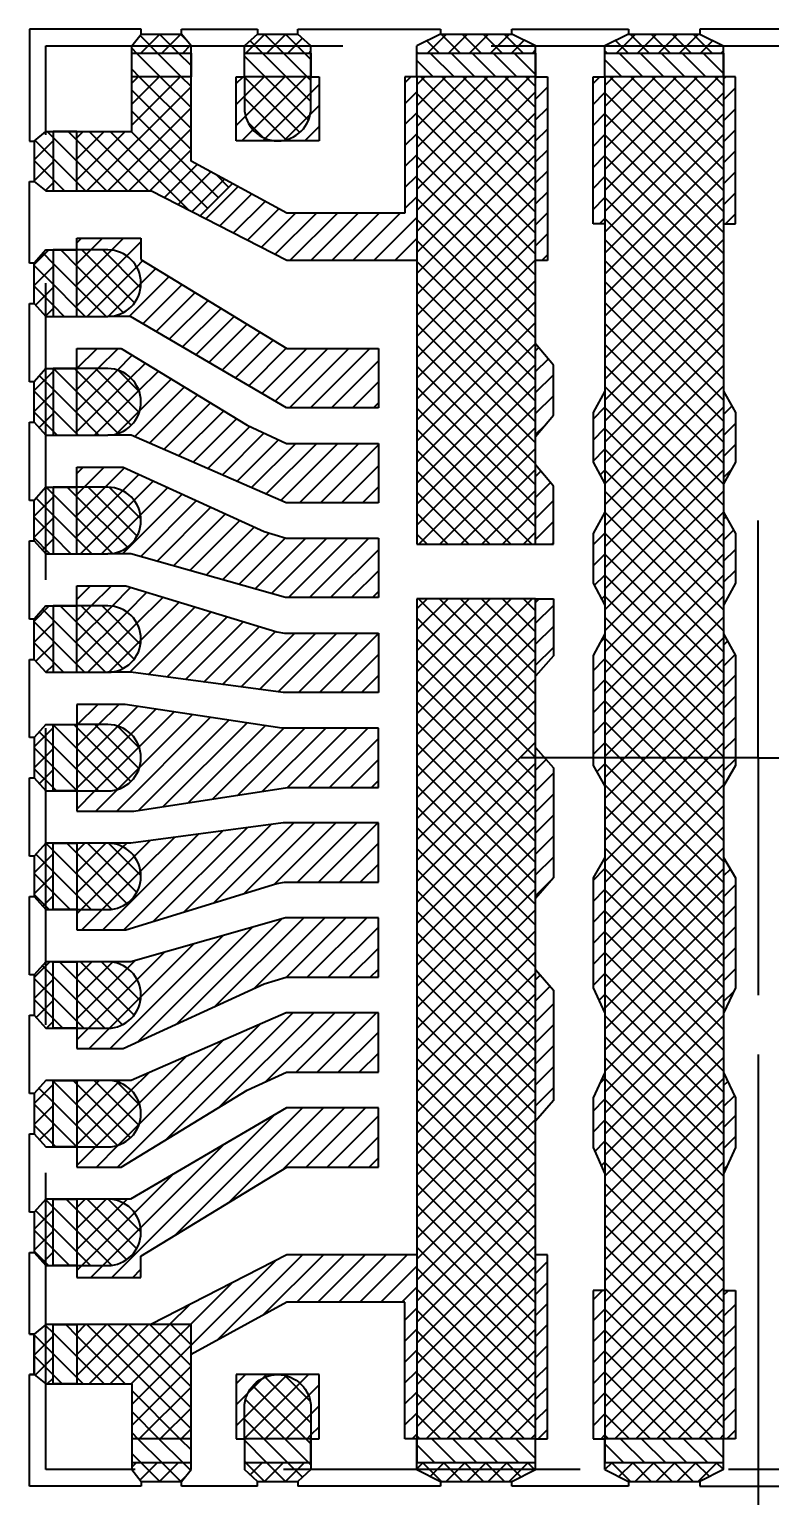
# Model space of a CAD drawing. Extents: x -347 to -72, y -334 to -144.
# Drawn here: x -252.98 to -249.87, y -316.81 to -310.63 of the extents above; entities that cross this region are included whole.
import ezdxf

# ---------------------------------------------------------------- set-up
doc = ezdxf.new("R2010")
doc.units = 0
doc.header["$LTSCALE"] = 5
doc.header["$MEASUREMENT"] = 0
doc.linetypes.add('CENTER', pattern=[2, 1.25, -0.25, 0.25, -0.25])
doc.linetypes.add('HIDDEN', pattern=[0.375, 0.25, -0.125])
doc.layers.get('0').update_dxf_attribs({"linetype": 'CONTINUOUS'})
doc.layers.get('DEFPOINTS').update_dxf_attribs({"linetype": 'CONTINUOUS'})
for name, color, linetype in [('CENTER', 1, 'CENTER'), ('DIM', 3, 'CONTINUOUS'), ('Full-metal', 254, 'CONTINUOUS'), ('HIDDEN', 6, 'HIDDEN'), ('Layer1', 4, 'CONTINUOUS'), ('SECTION', 6, 'CONTINUOUS')]:
    doc.layers.add(name, color=color, linetype=linetype)
doc.dimstyles.get("Standard").update_dxf_attribs({"dimtxt": 0.3, "dimasz": 0.2, "dimexe": 0.05, "dimexo": 0.15, "dimgap": 0.05, "dimtad": 0, "dimtoh": 1, "dimdec": 3, "dimdsep": 46, "dimtxsty": 'STANDARD', "dimcen": 0.5, "dimadec": 0, "dimazin": 0, "dimtfac": 1, "dimtdec": 3, "dimtofl": 0, "dimtmove": 0, "dimatfit": 3, "dimfxl": 1, "dimtolj": 1, "dimtzin": 0, "dimarcsym": 0})
pattern_1 = [(135, (-251.1536, -292.394496), (-0.04419417, -0.04419417), [])]

# ---------------------------------------------------------------- blocks, each defined once
blk = doc.blocks.new('*D7')
at = {"layer": 'DEFPOINTS', "color": 0, "linetype": 'Continuous', "transparency": 16777216}
for p in [(-55.2022, 129.5298), (-48.9022, 129.5298), (-48.9022, 116.3066)]:
    blk.add_point(p, dxfattribs=at)
at = {"layer": 'DIM', "color": 0, "linetype": 'Continuous', "lineweight": -2, "transparency": 16777216}
for p, q in [((-55.2022, 129.2798), (-55.2022, 116.2566)), ((-48.9022, 129.2798), (-48.9022, 116.2566)), ((-54.2022, 116.3066), (-49.9022, 116.3066))]:
    blk.add_line(p, q, dxfattribs=at)
at = {"layer": 'DIM', "color": 0, "linetype": 'Continuous', "transparency": 16777216}
for points in [[(-54.2022, 116.4733), (-54.2022, 116.1399), (-55.2022, 116.3066)], [(-49.9022, 116.4733), (-49.9022, 116.1399), (-48.9022, 116.3066)]]:
    blk.add_solid(points, dxfattribs=at)
at = {"layer": 'DIM', "color": 0, "linetype": 'Continuous', "transparency": 16777216, "insert": (-52.0415, 113.981), "char_height": 2, "attachment_point": 5}
blk.add_mtext('\\A1;6.300', dxfattribs=at)

msp = doc.modelspace()

# ---------------------------------------------------------------- hatches: boundary and pattern name
at = {"layer": 'Full-metal'}
h = msp.add_hatch(dxfattribs=at)
h.set_pattern_fill('ANSI37', color=256, scale=0.5, angle=90, style=0)
h.set_pattern_definition([(135, (-251.1536, -292.394496), (-0.04419417, -0.04419417), []), (225, (-251.1536, -292.394496), (0.04419417, -0.04419417), [])])
h.paths.add_polyline_path([(-252.0779, -316.4358), (-252.0779, -316.5658), (-251.7979, -316.5658), (-251.7979, -316.4358, 1)])
h.paths.add_polyline_path([(-251.7979, -316.6658), (-252.0779, -316.6658), (-252.0779, -316.6958), (-251.7979, -316.6958)])
h.paths.add_polyline_path([(-251.7979, -316.6958), (-252.0779, -316.6958), (-252.0229, -316.7458), (-251.8529, -316.7458)])
h.paths.add_polyline_path([(-252.3029, -310.6958), (-252.5529, -310.6958), (-252.5529, -310.7258), (-252.3029, -310.7258)])
h.paths.add_polyline_path([(-252.3426, -310.6458), (-252.5126, -310.6458), (-252.5529, -310.6958), (-252.3029, -310.6958)])
h.paths.add_polyline_path([(-251.8529, -310.6458), (-252.0229, -310.6458), (-252.0779, -310.6958), (-251.7979, -310.6958)])
h.paths.add_polyline_path([(-251.7979, -310.6958), (-252.0779, -310.6958), (-252.0779, -310.7258), (-251.7979, -310.7258)])
h.paths.add_polyline_path([(-251.7979, -310.8258), (-252.0779, -310.8258), (-252.0779, -310.9558, 1), (-251.7979, -310.9558)])
h.paths.add_polyline_path([(-252.9139, -316.0848), (-252.9639, -316.1245), (-252.9639, -316.2945), (-252.9139, -316.3348)])
h.paths.add_polyline_path([(-252.8839, -316.0848), (-252.9139, -316.0848), (-252.9139, -316.3348), (-252.8839, -316.3348)])
h.paths.add_polyline_path([(-252.3029, -316.0848), (-252.7839, -316.0848), (-252.7839, -316.3348), (-252.5529, -316.3348), (-252.5529, -316.5658), (-252.3029, -316.5658)])
h.paths.add_polyline_path([(-252.3029, -316.6658), (-252.5529, -316.6658), (-252.5529, -316.6958), (-252.3029, -316.6958)])
h.paths.add_polyline_path([(-252.3029, -316.6958), (-252.5529, -316.6958), (-252.5126, -316.7458), (-252.3426, -316.7458)])
h.paths.add_polyline_path([(-252.7839, -315.8358), (-252.6539, -315.8358, 1), (-252.6539, -315.5558), (-252.7839, -315.5558)])
h.paths.add_polyline_path([(-252.8839, -315.5558), (-252.9139, -315.5558), (-252.9139, -315.8358), (-252.8839, -315.8358)])
h.paths.add_polyline_path([(-252.9139, -315.5558), (-252.9639, -315.6105), (-252.9639, -315.7805), (-252.9139, -315.8358)])
h.paths.add_polyline_path([(-252.9139, -315.0558), (-252.9639, -315.1105), (-252.9639, -315.2805), (-252.9139, -315.3358)])
h.paths.add_polyline_path([(-252.7839, -315.3358), (-252.6539, -315.3358, 1), (-252.6539, -315.0558), (-252.7839, -315.0558)])
h.paths.add_polyline_path([(-252.8839, -315.0558), (-252.9139, -315.0558), (-252.9139, -315.3358), (-252.8839, -315.3358)])
h.paths.add_polyline_path([(-252.9639, -314.7805), (-252.9139, -314.8358), (-252.9139, -314.5558), (-252.9639, -314.6105)])
h.paths.add_polyline_path([(-252.8839, -314.5558), (-252.9139, -314.5558), (-252.9139, -314.8358), (-252.8839, -314.8358)])
h.paths.add_polyline_path([(-252.6539, -314.5558), (-252.7839, -314.5558), (-252.7839, -314.8358), (-252.6539, -314.8358, 1)])
h.paths.add_polyline_path([(-252.9139, -314.0558), (-252.9639, -314.1105), (-252.9639, -314.2805), (-252.9139, -314.3358)])
h.paths.add_polyline_path([(-252.8839, -314.0558), (-252.9139, -314.0558), (-252.9139, -314.3358), (-252.8839, -314.3358)])
h.paths.add_polyline_path([(-252.7839, -314.3358), (-252.6539, -314.3358, 1), (-252.6539, -314.0558), (-252.7839, -314.0558)])
h.paths.add_polyline_path([(-252.9139, -313.5558), (-252.9639, -313.6105), (-252.9639, -313.7805), (-252.9139, -313.8358)])
h.paths.add_polyline_path([(-252.8839, -313.5558), (-252.9139, -313.5558), (-252.9139, -313.8358), (-252.8839, -313.8358)])
h.paths.add_polyline_path([(-252.7839, -313.5558), (-252.7839, -313.8358), (-252.6539, -313.8358, 1), (-252.6539, -313.5558)])
h.paths.add_polyline_path([(-252.9639, -313.2811), (-252.9139, -313.3358), (-252.9139, -313.0558), (-252.9639, -313.1111)])
h.paths.add_polyline_path([(-252.8839, -313.0558), (-252.9139, -313.0558), (-252.9139, -313.3358), (-252.8839, -313.3358)])
h.paths.add_polyline_path([(-252.7839, -313.3358), (-252.6539, -313.3358, 1), (-252.6539, -313.0558), (-252.7839, -313.0558)])
h.paths.add_polyline_path([(-252.9639, -312.7811), (-252.9139, -312.8358), (-252.9139, -312.5558), (-252.9639, -312.6111)])
h.paths.add_polyline_path([(-252.8839, -312.5558), (-252.9139, -312.5558), (-252.9139, -312.8358), (-252.8839, -312.8358)])
h.paths.add_polyline_path([(-252.7839, -312.8358), (-252.6539, -312.8358, 1), (-252.6539, -312.5558), (-252.7839, -312.5558)])
h.paths.add_polyline_path([(-252.9139, -312.0558), (-252.9639, -312.1111), (-252.9639, -312.2811), (-252.9139, -312.3358)])
h.paths.add_polyline_path([(-252.9139, -312.3358), (-252.8839, -312.3358), (-252.8839, -312.0558), (-252.9139, -312.0558)])
h.paths.add_polyline_path([(-252.7839, -312.3358), (-252.6539, -312.3358, 1), (-252.6539, -312.0558), (-252.7839, -312.0558)])
h.paths.add_polyline_path([(-252.9139, -311.5558), (-252.9639, -311.6111), (-252.9639, -311.7811), (-252.9139, -311.8358)])
h.paths.add_polyline_path([(-252.9139, -311.8358), (-252.8839, -311.8358), (-252.8839, -311.5558), (-252.9139, -311.5558)])
h.paths.add_polyline_path([(-252.7839, -311.8358), (-252.6539, -311.8358, 1), (-252.6539, -311.5558), (-252.7839, -311.5558)])
h.paths.add_polyline_path([(-252.9139, -311.0568), (-252.9639, -311.0971), (-252.9639, -311.2671), (-252.9139, -311.3068)])
h.paths.add_polyline_path([(-252.8839, -311.0568), (-252.9139, -311.0568), (-252.9139, -311.3068), (-252.8839, -311.3068)])
h.paths.add_polyline_path([(-252.3029, -311.3068), (-252.3029, -310.8258), (-252.5529, -310.8258), (-252.5529, -311.0568), (-252.7839, -311.0568), (-252.7839, -311.3068)])
h.paths.add_polyline_path([(-252.3029, -311.3068), (-252.4722, -311.3068), (-252.2664, -311.4126), (-252.1296, -311.2757), (-252.3029, -311.1813)])
h = msp.add_hatch(dxfattribs=at)
h.set_pattern_fill('ANSI37', color=256, scale=0.5, angle=90, style=0)
h.set_pattern_definition([(135, (-305.37605, -269.86585), (-0.044194174, -0.044194174), []), (225, (-305.37605, -269.86585), (0.044194174, -0.044194174), [])])
h.paths.add_polyline_path([(-250.0599, -310.8258), (-250.5599, -310.8258), (-250.5599, -316.5658), (-250.0599, -316.5658)])
h.paths.add_polyline_path([(-250.8519, -313.0258), (-251.3519, -313.0258), (-251.3519, -316.5658), (-250.8519, -316.5658)])
h.paths.add_polyline_path([(-250.8519, -310.8258), (-251.3519, -310.8258), (-251.3519, -312.7958), (-250.8519, -312.7958)])
h.paths.add_polyline_path([(-250.8519, -316.6958), (-250.8519, -316.6658), (-251.3519, -316.6658), (-251.3519, -316.6958), (-251.2519, -316.7458), (-250.9519, -316.7458)])
h.paths.add_polyline_path([(-250.0599, -316.6958), (-250.0599, -316.6658), (-250.5599, -316.6658), (-250.5599, -316.6958), (-250.4599, -316.7458), (-250.1599, -316.7458)])
h.paths.add_polyline_path([(-250.1599, -310.6458), (-250.4599, -310.6458), (-250.5599, -310.6958), (-250.5599, -310.7258), (-250.0599, -310.7258), (-250.0599, -310.6958)])
h.paths.add_polyline_path([(-250.9519, -310.6458), (-251.2519, -310.6458), (-251.3519, -310.6958), (-251.3519, -310.7258), (-250.8519, -310.7258), (-250.8519, -310.6958)])
at = {"layer": 'Layer1'}
h = msp.add_hatch(dxfattribs=at)
h.set_pattern_fill('ANSI31', color=256, scale=0.5, style=0)
h.set_pattern_definition([(45, (-251.1536, -292.394496), (-0.04419417, 0.04419417), [])])
h.paths.add_polyline_path([(-251.3519, -310.8258), (-251.4019, -310.8258), (-251.4019, -311.4008), (-251.8999, -311.4008), (-252.1296, -311.2757), (-252.2664, -311.4126), (-251.8999, -311.6008), (-251.3519, -311.6008)])
h.paths.add_polyline_path([(-251.5139, -311.9708), (-251.8999, -311.9708), (-252.5139, -311.5956), (-252.5139, -311.5058), (-252.7839, -311.5058), (-252.7839, -311.5558), (-252.6539, -311.5558, -1), (-252.6539, -311.8358), (-252.5584, -311.8358), (-251.9012, -312.2208), (-251.5139, -312.2208)])
h.paths.add_polyline_path([(-251.5139, -312.3708), (-251.9009, -312.3708), (-252.0661, -312.2933), (-252.5973, -311.9708), (-252.7839, -311.9708), (-252.7839, -312.0558), (-252.6539, -312.0558, -1), (-252.6539, -312.3358), (-252.5554, -312.3358), (-251.9024, -312.6208), (-251.5139, -312.6208)])
h.paths.add_polyline_path([(-251.5139, -312.7708), (-251.9028, -312.7708), (-251.9954, -312.7426), (-252.5881, -312.4708), (-252.7839, -312.4708), (-252.7839, -312.5558), (-252.6539, -312.5558, -1), (-252.6539, -312.8358), (-252.5558, -312.8358), (-251.9054, -313.0208), (-251.5139, -313.0208)])
h.paths.add_polyline_path([(-251.5139, -313.1708), (-251.9087, -313.1708), (-251.9419, -313.1657), (-252.5781, -312.9708), (-252.7839, -312.9708), (-252.7839, -313.0558), (-252.6539, -313.0558, -1), (-252.6539, -313.3358), (-252.5568, -313.3358), (-251.9151, -313.4208), (-251.5139, -313.4208)])
h.paths.add_polyline_path([(-251.5139, -313.5708), (-251.9201, -313.5708), (-252.581, -313.4708), (-252.7839, -313.4708), (-252.7839, -313.5558), (-252.6539, -313.5558, -1), (-252.6539, -313.8358), (-252.7839, -313.8358), (-252.7839, -313.9208), (-252.5443, -313.9208), (-251.8965, -313.8208), (-251.5139, -313.8208)])
h.paths.add_polyline_path([(-251.5139, -313.9708), (-251.9151, -313.9708), (-252.5568, -314.0558), (-252.6539, -314.0558, -1), (-252.6539, -314.3358), (-252.7839, -314.3358), (-252.7839, -314.4208), (-252.5781, -314.4208), (-251.9419, -314.2259), (-251.9087, -314.2208), (-251.5139, -314.2208)])
h.paths.add_polyline_path([(-251.5139, -314.3708), (-251.9054, -314.3708), (-252.5558, -314.5558), (-252.6539, -314.5558, -1), (-252.6539, -314.8358), (-252.7839, -314.8358), (-252.7839, -314.9208), (-252.5881, -314.9208), (-251.9954, -314.6491), (-251.9028, -314.6208), (-251.5139, -314.6208)])
h.paths.add_polyline_path([(-251.5139, -314.7708), (-251.9024, -314.7708), (-252.5554, -315.0558), (-252.6539, -315.0558, -1), (-252.6539, -315.3358), (-252.7839, -315.3358), (-252.7839, -315.4208), (-252.5973, -315.4208), (-252.0661, -315.0964), (-251.9009, -315.0208), (-251.5139, -315.0208)])
h.paths.add_polyline_path([(-251.5139, -315.1708), (-251.9012, -315.1708), (-252.5584, -315.5558), (-252.6539, -315.5558, -1), (-252.6539, -315.8358), (-252.7839, -315.8358), (-252.7839, -315.8858), (-252.5139, -315.8858), (-252.5139, -315.796), (-251.8999, -315.4208), (-251.5139, -315.4208)])
h.paths.add_polyline_path([(-251.3519, -315.7908), (-251.8999, -315.7908), (-252.4722, -316.0848), (-252.3029, -316.0848), (-252.3029, -316.2104), (-251.8999, -315.9908), (-251.4019, -315.9908), (-251.4019, -316.5658), (-251.3519, -316.5658)])
h.paths.add_polyline_path([(-250.8019, -310.8258), (-250.8519, -310.8258), (-250.8519, -311.6008), (-250.8019, -311.6008)])
h.paths.add_polyline_path([(-250.7769, -312.0413), (-250.8519, -311.9513), (-250.8519, -312.3413), (-250.7769, -312.2515)])
h.paths.add_polyline_path([(-250.7769, -312.5511), (-250.8519, -312.4612), (-250.8519, -312.7958), (-250.7769, -312.7958)])
h.paths.add_polyline_path([(-250.7769, -313.0258), (-250.8519, -313.0258), (-250.8519, -313.3524), (-250.7769, -313.266)])
h.paths.add_polyline_path([(-250.7769, -313.7386), (-250.8519, -313.6522), (-250.8519, -314.289), (-250.7769, -314.2026)])
h.paths.add_polyline_path([(-250.7769, -314.6752), (-250.8519, -314.5888), (-250.8519, -315.2281), (-250.7769, -315.1399)])
h.paths.add_polyline_path([(-250.8019, -315.7908), (-250.8519, -315.7908), (-250.8519, -316.5658), (-250.8019, -316.5658)])
h.paths.add_polyline_path([(-250.5599, -315.9408), (-250.6099, -315.9408), (-250.6099, -316.5658), (-250.5599, -316.5658)])
h.paths.add_polyline_path([(-250.5599, -315.0225), (-250.6099, -315.1291), (-250.6099, -315.3388), (-250.5599, -315.4488)])
h.paths.add_polyline_path([(-250.5599, -314.1157), (-250.6099, -314.2021), (-250.6099, -314.6657), (-250.5599, -314.7722)])
h.paths.add_polyline_path([(-250.5599, -313.1731), (-250.6099, -313.2654), (-250.6099, -313.7291), (-250.5599, -313.8155)])
h.paths.add_polyline_path([(-250.5599, -312.6609), (-250.6099, -312.7507), (-250.6099, -312.9605), (-250.5599, -313.0528)])
h.paths.add_polyline_path([(-250.5599, -312.151), (-250.6099, -312.241), (-250.6099, -312.4507), (-250.5599, -312.5406)])
h.paths.add_polyline_path([(-250.5599, -310.8258), (-250.6099, -310.8258), (-250.6099, -311.4458), (-250.5599, -311.4458)])
h.paths.add_polyline_path([(-250.0099, -310.8258), (-250.0599, -310.8258), (-250.0599, -311.4458), (-250.0099, -311.4458)])
h.paths.add_polyline_path([(-250.01, -312.241), (-250.0599, -312.1511), (-250.0599, -312.5405), (-250.01, -312.4507)])
h.paths.add_polyline_path([(-250.01, -312.7507), (-250.0599, -312.661), (-250.0599, -313.0527), (-250.01, -312.9605)])
h.paths.add_polyline_path([(-250.01, -313.2654), (-250.0599, -313.1732), (-250.0599, -313.6958), (-250.01, -313.6958)])
h.paths.add_polyline_path([(-250.01, -313.6958), (-250.0599, -313.6958), (-250.0599, -313.8154), (-250.01, -313.7291)])
h.paths.add_polyline_path([(-250.01, -314.2021), (-250.0599, -314.1158), (-250.0599, -314.7721), (-250.01, -314.6657)])
h.paths.add_polyline_path([(-250.01, -315.1291), (-250.0599, -315.0226), (-250.0599, -315.4487), (-250.01, -315.3388)])
h.paths.add_polyline_path([(-250.0099, -315.9408), (-250.0599, -315.9408), (-250.0599, -316.5658), (-250.0099, -316.5658)])
h.paths.add_polyline_path([(-251.9379, -316.2958), (-252.1129, -316.2958), (-252.1129, -316.5658), (-252.0779, -316.5658), (-252.0779, -316.4358, -0.414214)])
h.paths.add_polyline_path([(-251.7629, -316.2958), (-251.9379, -316.2958, -0.414214), (-251.7979, -316.4358), (-251.7979, -316.5658), (-251.7629, -316.5658)])
h.paths.add_polyline_path([(-252.0779, -310.9558), (-252.0779, -310.8258), (-252.1129, -310.8258), (-252.1129, -311.0958), (-251.9379, -311.0958, -0.414214)])
h.paths.add_polyline_path([(-251.7629, -310.8258), (-251.7979, -310.8258), (-251.7979, -310.9558, -0.414214), (-251.9379, -311.0958), (-251.7629, -311.0958)])
at = {"layer": 'SECTION'}
h = msp.add_hatch(dxfattribs=at)
h.set_pattern_fill('ANSI31', color=256, scale=0.5, angle=90, style=0)
h.set_pattern_definition(pattern_1)
h.paths.add_polyline_path([(-246.9439, -311.0568), (-247.0439, -311.0568), (-247.0439, -311.3068), (-246.9439, -311.3068)])
h.paths.add_polyline_path([(-247.2749, -310.7258), (-247.5249, -310.7258), (-247.5249, -310.8258), (-247.2749, -310.8258)])
h.paths.add_polyline_path([(-252.3029, -310.7258), (-252.5529, -310.7258), (-252.5529, -310.8258), (-252.3029, -310.8258)])
h.paths.add_polyline_path([(-252.7839, -311.0568), (-252.8839, -311.0568), (-252.8839, -311.3068), (-252.7839, -311.3068)])
h.paths.add_polyline_path([(-252.3029, -316.5658), (-252.5529, -316.5658), (-252.5529, -316.6658), (-252.3029, -316.6658)])
h.paths.add_polyline_path([(-252.7839, -316.0848), (-252.8839, -316.0848), (-252.8839, -316.3348), (-252.7839, -316.3348)])
h.paths.add_polyline_path([(-247.2749, -316.5658), (-247.5249, -316.5658), (-247.5249, -316.6658), (-247.2749, -316.6658)])
h.paths.add_polyline_path([(-246.9439, -316.0848), (-247.0439, -316.0848), (-247.0439, -316.3348), (-246.9439, -316.3348)])
h = msp.add_hatch(dxfattribs=at)
h.set_pattern_fill('ANSI31', color=256, scale=0.5, angle=90, style=0)
h.set_pattern_definition(pattern_1)
h.paths.add_polyline_path([(-247.7499, -310.8258), (-248.0299, -310.8258), (-248.0299, -310.7258), (-247.7499, -310.7258)])
h.paths.add_polyline_path([(-251.7979, -310.8258), (-252.0779, -310.8258), (-252.0779, -310.7258), (-251.7979, -310.7258)])
h = msp.add_hatch(dxfattribs=at)
h.set_pattern_fill('ANSI31', color=256, scale=0.5, angle=90, style=0)
h.set_pattern_definition(pattern_1)
h.paths.add_polyline_path([(-248.4759, -310.8258), (-248.9759, -310.8258), (-248.9759, -310.7258), (-248.4759, -310.7258)])
h.paths.add_polyline_path([(-249.2679, -310.8258), (-249.7679, -310.8258), (-249.7679, -310.7258), (-249.2679, -310.7258)])
h.paths.add_polyline_path([(-250.0599, -310.8258), (-250.5599, -310.8258), (-250.5599, -310.7258), (-250.0599, -310.7258)])
h.paths.add_polyline_path([(-250.8519, -310.8258), (-251.3519, -310.8258), (-251.3519, -310.7258), (-250.8519, -310.7258)])
h = msp.add_hatch(dxfattribs=at)
h.set_pattern_fill('ANSI31', color=256, scale=0.5, angle=90, style=0)
h.set_pattern_definition(pattern_1)
h.paths.add_polyline_path([(-252.8839, -311.5558), (-252.7839, -311.5558), (-252.7839, -311.8358), (-252.8839, -311.8358)])
h.paths.add_polyline_path([(-252.8839, -312.0558), (-252.7839, -312.0558), (-252.7839, -312.3358), (-252.8839, -312.3358)])
h.paths.add_polyline_path([(-252.8839, -312.5558), (-252.7839, -312.5558), (-252.7839, -312.8358), (-252.8839, -312.8358)])
h.paths.add_polyline_path([(-252.8839, -313.0558), (-252.7839, -313.0558), (-252.7839, -313.3358), (-252.8839, -313.3358)])
h.paths.add_polyline_path([(-252.8839, -313.5558), (-252.7839, -313.5558), (-252.7839, -313.8358), (-252.8839, -313.8358)])
h.paths.add_polyline_path([(-252.8839, -314.0558), (-252.7839, -314.0558), (-252.7839, -314.3358), (-252.8839, -314.3358)])
h.paths.add_polyline_path([(-252.8839, -314.5558), (-252.7839, -314.5558), (-252.7839, -314.8358), (-252.8839, -314.8358)])
h.paths.add_polyline_path([(-252.8839, -315.0558), (-252.7839, -315.0558), (-252.7839, -315.3358), (-252.8839, -315.3358)])
h.paths.add_polyline_path([(-252.8839, -315.5558), (-252.7839, -315.5558), (-252.7839, -315.8358), (-252.8839, -315.8358)])
h = msp.add_hatch(dxfattribs=at)
h.set_pattern_fill('ANSI31', color=256, scale=0.5, angle=90, style=0)
h.set_pattern_definition(pattern_1)
h.paths.add_polyline_path([(-247.7499, -316.5658), (-248.0299, -316.5658), (-248.0299, -316.6658), (-247.7499, -316.6658)])
h.paths.add_polyline_path([(-251.7979, -316.5658), (-252.0779, -316.5658), (-252.0779, -316.6658), (-251.7979, -316.6658)])
h = msp.add_hatch(dxfattribs=at)
h.set_pattern_fill('ANSI31', color=256, scale=0.5, angle=90, style=0)
h.set_pattern_definition(pattern_1)
h.paths.add_polyline_path([(-248.4759, -316.5658), (-248.9759, -316.5658), (-248.9759, -316.6658), (-248.4759, -316.6658)])
h.paths.add_polyline_path([(-249.2679, -316.5658), (-249.7679, -316.5658), (-249.7679, -316.6658), (-249.2679, -316.6658)])
h.paths.add_polyline_path([(-250.0599, -316.5658), (-250.5599, -316.5658), (-250.5599, -316.6658), (-250.0599, -316.6658)])
h.paths.add_polyline_path([(-250.8519, -316.5658), (-251.3519, -316.5658), (-251.3519, -316.6658), (-250.8519, -316.6658)])

# ---------------------------------------------------------------- linework, layer by layer
for p, q in [((-252.9839, -310.6258), (-252.9839, -311.0971)), ((-252.5126, -310.6258), (-252.9839, -310.6258)), ((-252.5529, -310.6958), (-252.5126, -310.6458)), ((-252.5126, -310.6458), (-252.5126, -310.6258)), ((-252.5126, -310.6458), (-252.3426, -310.6458)), ((-252.3426, -310.6458), (-252.3426, -310.6258)), ((-252.3426, -310.6258), (-252.0229, -310.6258)), ((-252.3029, -310.6958), (-252.3426, -310.6458)), ((-252.0229, -310.6458), (-252.0779, -310.6958)), ((-252.0229, -310.6258), (-252.0229, -310.6458)), ((-252.0229, -310.6458), (-251.8529, -310.6458)), ((-251.8529, -310.6458), (-251.8529, -310.6258)), ((-251.8529, -310.6258), (-251.252, -310.6258)), ((-251.7979, -310.6958), (-251.8529, -310.6458)), ((-251.2519, -310.6458), (-251.3519, -310.6958)), ((-251.252, -310.6258), (-251.2519, -310.6458)), ((-251.2519, -310.6458), (-250.9519, -310.6458)), ((-250.9519, -310.6458), (-250.9519, -310.6258)), ((-250.9519, -310.6258), (-250.4599, -310.6258)), ((-250.8519, -310.6958), (-250.9519, -310.6458)), ((-250.4599, -310.6458), (-250.5599, -310.6958)), ((-250.4599, -310.6258), (-250.4599, -310.6458)), ((-250.4599, -310.6458), (-250.1599, -310.6458)), ((-249.6679, -310.6258), (-250.1599, -310.6258)), ((-250.1599, -310.6258), (-250.1599, -310.6458)), ((-250.1599, -310.6458), (-250.0599, -310.6958)), ((-252.5529, -311.0568), (-252.5529, -310.6958)), ((-252.3029, -311.1813), (-252.3029, -310.6958)), ((-252.0779, -310.8258), (-252.0779, -310.6958)), ((-251.7979, -310.8258), (-251.7979, -310.6958)), ((-251.3519, -310.8258), (-251.3519, -310.6958)), ((-250.8519, -310.8258), (-250.8519, -310.6958)), ((-250.5599, -310.8258), (-250.5599, -310.6958)), ((-250.0599, -310.8258), (-250.0599, -310.6958)), ((-252.1129, -311.0958), (-252.1129, -310.8258)), ((-252.1129, -310.8258), (-252.0779, -310.8258)), ((-251.7979, -310.8258), (-251.7629, -310.8258)), ((-251.7629, -310.8258), (-251.7629, -311.0958)), ((-251.3519, -310.8258), (-251.4019, -310.8258)), ((-251.4019, -310.8258), (-251.4019, -311.4008)), ((-251.3519, -310.8258), (-251.3519, -312.7958)), ((-250.8519, -312.7958), (-250.8519, -310.8258)), ((-250.8519, -310.8258), (-250.8019, -310.8258)), ((-250.8019, -310.8258), (-250.8019, -311.6008)), ((-250.6099, -311.4458), (-250.6099, -310.8258)), ((-250.6099, -310.8258), (-250.5599, -310.8258)), ((-250.5599, -310.8258), (-250.5599, -316.5658)), ((-250.0599, -310.8258), (-250.0599, -316.5658)), ((-250.0099, -310.8258), (-250.0599, -310.8258)), ((-250.0099, -311.4458), (-250.0099, -310.8258)), ((-252.9839, -311.0971), (-252.9639, -311.0971)), ((-252.9639, -311.0971), (-252.9139, -311.0568)), ((-252.9639, -311.0971), (-252.9639, -311.2671)), ((-252.9139, -311.0568), (-252.5529, -311.0568)), ((-251.7629, -311.0958), (-252.1129, -311.0958)), ((-251.8999, -311.4008), (-252.3029, -311.1813)), ((-252.9839, -311.6111), (-252.9839, -311.2671)), ((-252.9839, -311.2671), (-252.9639, -311.2671)), ((-252.9639, -311.2671), (-252.9139, -311.3068)), ((-252.2664, -311.4126), (-252.1287, -311.2749)), ((-252.9139, -311.3068), (-252.4722, -311.3068)), ((-251.8999, -311.6008), (-252.4722, -311.3068)), ((-251.4019, -311.4008), (-251.8999, -311.4008)), ((-250.5599, -311.4458), (-250.6099, -311.4458)), ((-250.0599, -311.4458), (-250.0099, -311.4458)), ((-252.7839, -311.5558), (-252.7839, -311.5058)), ((-252.7839, -311.5058), (-252.5139, -311.5058)), ((-252.5139, -311.5058), (-252.5139, -311.5956)), ((-252.9139, -311.5558), (-252.9639, -311.6111)), ((-252.9139, -311.5558), (-252.7839, -311.5558)), ((-252.6539, -311.5558), (-252.7839, -311.5558)), ((-252.5139, -311.5956), (-251.8999, -311.9708)), ((-252.9639, -311.6111), (-252.9839, -311.6111)), ((-252.9639, -311.7811), (-252.9639, -311.6111)), ((-251.3519, -311.6008), (-251.8999, -311.6008)), ((-250.8019, -311.6008), (-250.852, -311.6008)), ((-252.9839, -312.1111), (-252.9839, -311.7811)), ((-252.9839, -311.7811), (-252.9639, -311.7811)), ((-252.9639, -311.7811), (-252.9139, -311.8358)), ((-252.9139, -311.8358), (-252.6539, -311.8358)), ((-252.5584, -311.8358), (-252.6539, -311.8358)), ((-251.9012, -312.2208), (-252.5584, -311.8358)), ((-250.7769, -312.0413), (-250.8519, -311.9514)), ((-252.7839, -312.0558), (-252.7839, -311.9708)), ((-252.7839, -311.9708), (-252.5973, -311.9708)), ((-252.5973, -311.9708), (-252.0661, -312.2943)), ((-251.8999, -311.9708), (-251.5139, -311.9708)), ((-251.5139, -311.9708), (-251.5139, -312.2208)), ((-252.9139, -312.0558), (-252.9639, -312.1111)), ((-252.9139, -312.0558), (-252.7839, -312.0558)), ((-252.6539, -312.0558), (-252.7839, -312.0558)), ((-250.7769, -312.2515), (-250.7769, -312.0413)), ((-252.9639, -312.1111), (-252.9839, -312.1111)), ((-252.9639, -312.2811), (-252.9639, -312.1111)), ((-250.5599, -312.1509), (-250.6099, -312.241)), ((-250.0601, -312.1509), (-250.01, -312.241)), ((-251.5139, -312.2208), (-251.9012, -312.2208)), ((-250.8519, -312.3413), (-250.7769, -312.2515)), ((-250.6099, -312.241), (-250.6099, -312.4507)), ((-250.01, -312.241), (-250.01, -312.4507)), ((-252.9839, -312.6111), (-252.9839, -312.2811)), ((-252.9839, -312.2811), (-252.9639, -312.2811)), ((-252.9639, -312.2811), (-252.9139, -312.3358)), ((-252.9139, -312.3358), (-252.6539, -312.3358)), ((-252.5554, -312.3358), (-252.6539, -312.3358)), ((-251.9024, -312.6208), (-252.5554, -312.3358)), ((-252.0661, -312.2943), (-251.9009, -312.3708)), ((-251.9009, -312.3708), (-251.5139, -312.3708)), ((-251.5139, -312.3708), (-251.5139, -312.6208)), ((-250.6099, -312.4507), (-250.5599, -312.5407)), ((-250.01, -312.4507), (-250.0601, -312.5407)), ((-252.7839, -312.5558), (-252.7839, -312.4708)), ((-252.7839, -312.4708), (-252.5881, -312.4708)), ((-252.5881, -312.4708), (-251.9954, -312.7426)), ((-250.7769, -312.5511), (-250.8519, -312.4613)), ((-252.9139, -312.5558), (-252.9639, -312.6111)), ((-252.9139, -312.5558), (-252.7839, -312.5558)), ((-252.6539, -312.5558), (-252.7839, -312.5558)), ((-250.7769, -312.7958), (-250.7769, -312.5511)), ((-252.9639, -312.6111), (-252.9839, -312.6111)), ((-252.9639, -312.7811), (-252.9639, -312.6111)), ((-251.5139, -312.6208), (-251.9024, -312.6208)), ((-250.5599, -312.6607), (-250.6099, -312.7507)), ((-250.0601, -312.6607), (-250.01, -312.7507)), ((-251.9954, -312.7426), (-251.9028, -312.7708)), ((-250.6099, -312.7507), (-250.6099, -312.9605)), ((-250.01, -312.7507), (-250.01, -312.9605)), ((-252.9839, -313.1111), (-252.9839, -312.7811)), ((-252.9839, -312.7811), (-252.9639, -312.7811)), ((-252.9639, -312.7811), (-252.9139, -312.8358)), ((-251.9028, -312.7708), (-251.5139, -312.7708)), ((-251.5139, -312.7708), (-251.5139, -313.0208)), ((-251.3519, -312.7958), (-250.8519, -312.7958)), ((-250.8519, -312.7958), (-250.7769, -312.7958)), ((-252.9139, -312.8358), (-252.6539, -312.8358)), ((-252.5558, -312.8358), (-252.6539, -312.8358)), ((-251.9054, -313.0208), (-252.5558, -312.8358)), ((-252.7839, -313.0558), (-252.7839, -312.9708)), ((-252.7839, -312.9708), (-252.5781, -312.9708)), ((-252.5781, -312.9708), (-251.9419, -313.1657)), ((-250.6099, -312.9605), (-250.5599, -313.053)), ((-250.01, -312.9605), (-250.0601, -313.053)), ((-252.9139, -313.0558), (-252.9639, -313.1111)), ((-252.9139, -313.0558), (-252.7839, -313.0558)), ((-252.6539, -313.0558), (-252.7839, -313.0558)), ((-251.5139, -313.0208), (-251.9054, -313.0208)), ((-250.8519, -313.0258), (-251.3519, -313.0258)), ((-251.3519, -313.0258), (-251.3519, -316.5658)), ((-250.8519, -313.0258), (-250.7769, -313.0258)), ((-250.8519, -316.5658), (-250.8519, -313.0258)), ((-250.7769, -313.0258), (-250.7769, -313.266)), ((-252.9639, -313.1111), (-252.9839, -313.1111)), ((-252.9639, -313.2811), (-252.9639, -313.1111)), ((-251.9419, -313.1657), (-251.9087, -313.1708)), ((-251.9087, -313.1708), (-251.5139, -313.1708)), ((-251.5139, -313.1708), (-251.5139, -313.4208)), ((-250.5599, -313.173), (-250.6099, -313.2654)), ((-250.0601, -313.173), (-250.01, -313.2654)), ((-252.9839, -313.6105), (-252.9839, -313.2811)), ((-252.9839, -313.2811), (-252.9639, -313.2811)), ((-252.9639, -313.2811), (-252.9139, -313.3358)), ((-250.7769, -313.266), (-250.8519, -313.3523)), ((-250.6099, -313.2654), (-250.6099, -313.7291)), ((-250.01, -313.2654), (-250.01, -313.7291)), ((-252.9139, -313.3358), (-252.6539, -313.3358)), ((-252.5568, -313.3358), (-252.6539, -313.3358)), ((-251.9151, -313.4208), (-252.5568, -313.3358)), ((-251.5139, -313.4208), (-251.9151, -313.4208)), ((-252.581, -313.4708), (-252.7839, -313.4708)), ((-252.7839, -313.4708), (-252.7839, -313.5558)), ((-251.9201, -313.5708), (-252.581, -313.4708)), ((-252.9139, -313.5558), (-252.9639, -313.6105)), ((-252.9139, -313.5558), (-252.7839, -313.5558)), ((-252.6539, -313.5558), (-252.7839, -313.5558)), ((-251.5139, -313.5708), (-251.9201, -313.5708)), ((-251.5139, -313.8208), (-251.5139, -313.5708)), ((-252.9639, -313.6105), (-252.9839, -313.6105)), ((-252.9639, -313.6105), (-252.9639, -313.7805)), ((-250.8519, -313.6523), (-250.7769, -313.7386)), ((-250.7769, -313.7386), (-250.7769, -314.2026)), ((-250.6099, -313.7291), (-250.5599, -313.8156)), ((-250.01, -313.7291), (-250.0601, -313.8156)), ((-252.9839, -314.1105), (-252.9839, -313.7805)), ((-252.9839, -313.7805), (-252.9639, -313.7805)), ((-252.9639, -313.7805), (-252.9139, -313.8358)), ((-252.5443, -313.9208), (-251.8965, -313.8208)), ((-251.8965, -313.8208), (-251.5139, -313.8208)), ((-252.9139, -313.8358), (-252.7839, -313.8358)), ((-252.7839, -313.8358), (-252.6539, -313.8358)), ((-252.7839, -313.8358), (-252.7839, -313.9208)), ((-252.7839, -313.9208), (-252.5443, -313.9208)), ((-251.9151, -313.9708), (-252.5568, -314.0558)), ((-251.5139, -313.9708), (-251.9151, -313.9708)), ((-251.5139, -314.2208), (-251.5139, -313.9708)), ((-252.9139, -314.0558), (-252.9639, -314.1105)), ((-252.6539, -314.0558), (-252.9139, -314.0558)), ((-252.5568, -314.0558), (-252.6539, -314.0558)), ((-252.9639, -314.1105), (-252.9839, -314.1105)), ((-252.9639, -314.1105), (-252.9639, -314.2805)), ((-250.5599, -314.1156), (-250.6099, -314.2021)), ((-250.0601, -314.1156), (-250.01, -314.2021)), ((-252.5781, -314.4208), (-251.9419, -314.2259)), ((-251.9419, -314.2259), (-251.9087, -314.2208)), ((-251.9087, -314.2208), (-251.5139, -314.2208)), ((-250.7769, -314.2026), (-250.8519, -314.2889)), ((-250.6099, -314.2021), (-250.6099, -314.6657)), ((-250.01, -314.2021), (-250.01, -314.6657)), ((-252.9839, -314.6105), (-252.9839, -314.2805)), ((-252.9839, -314.2805), (-252.9639, -314.2805)), ((-252.9639, -314.2805), (-252.9139, -314.3358)), ((-252.9139, -314.3358), (-252.7839, -314.3358)), ((-252.7839, -314.3358), (-252.6539, -314.3358)), ((-252.7839, -314.3358), (-252.7839, -314.4208)), ((-251.9054, -314.3708), (-252.5558, -314.5558)), ((-251.5139, -314.3708), (-251.9054, -314.3708)), ((-251.5139, -314.6208), (-251.5139, -314.3708)), ((-252.7839, -314.4208), (-252.5781, -314.4208)), ((-252.9139, -314.5558), (-252.9639, -314.6105)), ((-252.6539, -314.5558), (-252.9139, -314.5558)), ((-252.5558, -314.5558), (-252.6539, -314.5558)), ((-252.9639, -314.6105), (-252.9839, -314.6105)), ((-252.9639, -314.6105), (-252.9639, -314.7805)), ((-251.9954, -314.6491), (-251.9028, -314.6208)), ((-251.9028, -314.6208), (-251.5139, -314.6208)), ((-250.8519, -314.5889), (-250.7769, -314.6752)), ((-252.5881, -314.9208), (-251.9954, -314.6491)), ((-250.7769, -314.6752), (-250.7769, -315.1399)), ((-250.6099, -314.6657), (-250.5599, -314.7724)), ((-250.01, -314.6657), (-250.0601, -314.7724)), ((-252.9839, -315.1105), (-252.9839, -314.7805)), ((-252.9839, -314.7805), (-252.9639, -314.7805)), ((-252.9639, -314.7805), (-252.9139, -314.8358)), ((-251.9024, -314.7708), (-252.5554, -315.0558)), ((-251.5139, -314.7708), (-251.9024, -314.7708)), ((-251.5139, -315.0208), (-251.5139, -314.7708)), ((-252.9139, -314.8358), (-252.7839, -314.8358)), ((-252.7839, -314.8358), (-252.6539, -314.8358)), ((-252.7839, -314.8358), (-252.7839, -314.9208)), ((-252.7839, -314.9208), (-252.5881, -314.9208)), ((-252.9139, -315.0558), (-252.9639, -315.1105)), ((-252.6539, -315.0558), (-252.9139, -315.0558)), ((-252.5554, -315.0558), (-252.6539, -315.0558)), ((-252.0661, -315.0974), (-251.9009, -315.0208)), ((-251.9009, -315.0208), (-251.5139, -315.0208)), ((-250.5599, -315.0224), (-250.6099, -315.1291)), ((-250.0601, -315.0224), (-250.01, -315.1291)), ((-252.9639, -315.1105), (-252.9839, -315.1105)), ((-252.9639, -315.1105), (-252.9639, -315.2805)), ((-252.5973, -315.4208), (-252.0661, -315.0974)), ((-251.9012, -315.1708), (-252.5584, -315.5558)), ((-251.5139, -315.1708), (-251.9012, -315.1708)), ((-251.5139, -315.4208), (-251.5139, -315.1708)), ((-250.7769, -315.1399), (-250.8519, -315.2281)), ((-250.6099, -315.1291), (-250.6099, -315.3388)), ((-250.01, -315.1291), (-250.01, -315.3388)), ((-252.9839, -315.6105), (-252.9839, -315.2805)), ((-252.9839, -315.2805), (-252.9639, -315.2805)), ((-252.9639, -315.2805), (-252.9139, -315.3358)), ((-252.9139, -315.3358), (-252.7839, -315.3358)), ((-252.7839, -315.3358), (-252.6539, -315.3358)), ((-252.7839, -315.3358), (-252.7839, -315.4208)), ((-250.6099, -315.3388), (-250.5599, -315.4489)), ((-250.01, -315.3388), (-250.0601, -315.4489)), ((-252.7839, -315.4208), (-252.5973, -315.4208)), ((-252.5139, -315.796), (-251.8999, -315.4208)), ((-251.8999, -315.4208), (-251.5139, -315.4208)), ((-252.9639, -315.6105), (-252.9839, -315.6105)), ((-252.9139, -315.5558), (-252.9639, -315.6105)), ((-252.9639, -315.6105), (-252.9639, -315.7805)), ((-252.6539, -315.5558), (-252.9139, -315.5558)), ((-252.5584, -315.5558), (-252.6539, -315.5558)), ((-252.9839, -316.1245), (-252.9839, -315.7805)), ((-252.9839, -315.7805), (-252.9639, -315.7805)), ((-252.9639, -315.7805), (-252.9139, -315.8358)), ((-252.5139, -315.8858), (-252.5139, -315.796)), ((-251.8999, -315.7908), (-252.4717, -316.0846)), ((-251.3519, -315.7908), (-251.8999, -315.7908)), ((-250.8019, -315.7908), (-250.852, -315.7908)), ((-250.8019, -316.5658), (-250.8019, -315.7908)), ((-252.9139, -315.8358), (-252.7839, -315.8358)), ((-252.7839, -315.8358), (-252.6539, -315.8358)), ((-252.7839, -315.8358), (-252.7839, -315.8858)), ((-252.7839, -315.8858), (-252.5139, -315.8858)), ((-250.5599, -315.9408), (-250.6099, -315.9408)), ((-250.6099, -315.9408), (-250.6099, -316.5658)), ((-250.0599, -315.9408), (-250.0099, -315.9408)), ((-250.0099, -315.9408), (-250.0099, -316.5658)), ((-251.8999, -315.9908), (-252.3026, -316.2102)), ((-251.4019, -315.9908), (-251.8999, -315.9908)), ((-251.4019, -316.5658), (-251.4019, -315.9908)), ((-252.9139, -316.0848), (-252.9639, -316.1245)), ((-252.3029, -316.0848), (-252.9139, -316.0848)), ((-252.3029, -316.6958), (-252.3029, -316.0848)), ((-252.9639, -316.1245), (-252.9839, -316.1245)), ((-252.9839, -316.1245), (-252.9639, -316.1245)), ((-252.9639, -316.2945), (-252.9639, -316.1245)), ((-252.9639, -316.1245), (-252.9639, -316.2945)), ((-252.9839, -316.7658), (-252.9839, -316.2945)), ((-252.9839, -316.2945), (-252.9639, -316.2945)), ((-252.9639, -316.2945), (-252.9839, -316.2945)), ((-252.9639, -316.2945), (-252.9139, -316.3348)), ((-252.9139, -316.3348), (-252.5529, -316.3348)), ((-252.5529, -316.3348), (-252.5529, -316.6958)), ((-251.7629, -316.2958), (-252.1129, -316.2958)), ((-252.1129, -316.2958), (-252.1129, -316.5658)), ((-251.7629, -316.5658), (-251.7629, -316.2958)), ((-252.1129, -316.5658), (-252.0779, -316.5658)), ((-252.0779, -316.5658), (-252.0779, -316.6958)), ((-251.7979, -316.5658), (-251.7629, -316.5658)), ((-251.7979, -316.5658), (-251.7979, -316.6958)), ((-251.3519, -316.5658), (-251.4019, -316.5658)), ((-251.3519, -316.6958), (-251.3519, -316.5658)), ((-250.8519, -316.5658), (-250.8019, -316.5658)), ((-250.8519, -316.6958), (-250.8519, -316.5658)), ((-250.6099, -316.5658), (-250.5599, -316.5658)), ((-250.5599, -316.6958), (-250.5599, -316.5658)), ((-250.0099, -316.5658), (-250.0599, -316.5658)), ((-250.0599, -316.6958), (-250.0599, -316.5658)), ((-252.5529, -316.6958), (-252.5126, -316.7458)), ((-252.3426, -316.7458), (-252.3029, -316.6958)), ((-252.0229, -316.7458), (-252.0779, -316.6958)), ((-251.7979, -316.6958), (-251.8529, -316.7458)), ((-251.3519, -316.6958), (-251.2519, -316.7458)), ((-250.9519, -316.7458), (-250.8519, -316.6958)), ((-250.5599, -316.6958), (-250.4599, -316.7458)), ((-250.0599, -316.6958), (-250.1599, -316.7458)), ((-252.5126, -316.7658), (-252.9839, -316.7658)), ((-252.5126, -316.7458), (-252.5126, -316.7658)), ((-252.5126, -316.7458), (-252.3426, -316.7458)), ((-252.3426, -316.7658), (-252.3426, -316.7458)), ((-252.0229, -316.7658), (-252.3426, -316.7658)), ((-252.0229, -316.7658), (-252.0229, -316.7458)), ((-252.0229, -316.7458), (-251.8529, -316.7458)), ((-251.8529, -316.7458), (-251.8529, -316.7658)), ((-251.2519, -316.7658), (-251.8529, -316.7658)), ((-251.2519, -316.7458), (-250.9519, -316.7458)), ((-251.2519, -316.7458), (-251.2519, -316.7658)), ((-250.9519, -316.7658), (-250.9519, -316.7458)), ((-250.4599, -316.7658), (-250.9519, -316.7658)), ((-250.4599, -316.7458), (-250.4599, -316.7658)), ((-250.4599, -316.7458), (-250.1599, -316.7458)), ((-250.1599, -316.7458), (-250.1599, -316.7658)), ((-250.1599, -316.7658), (-249.6679, -316.7658))]:
    msp.add_line(p, q)
for points in [[(-252.0779, -310.8258), (-252.0779, -310.9558, 1), (-251.7979, -310.9558), (-251.7979, -310.8258)], [(-252.0779, -316.5658), (-252.0779, -316.4358, -1), (-251.7979, -316.4358), (-251.7979, -316.5658)]]:
    msp.add_lwpolyline(points, format="xyb")
for centre in [(-252.6539, -311.6958), (-252.6539, -312.1958), (-252.6539, -312.6958), (-252.6539, -313.1958), (-252.6539, -313.6958), (-252.6539, -314.1958), (-252.6539, -314.6958), (-252.6539, -315.1958), (-252.6539, -315.6958)]:
    msp.add_arc(centre, 0.14, 270, 90)
msp.add_point((-249.9139, -313.6958))
msp.add_point((-249.9139, -313.6958))
msp.add_point((-249.9139, -313.6958))
msp.add_point((-249.9139, -313.6958))
msp.add_point((-249.9139, -313.6958))
msp.add_point((-249.9139, -313.6958))
msp.add_point((-249.9139, -313.6958))
msp.add_point((-249.9139, -313.6958))
msp.add_point((-249.9139, -313.6958))
msp.add_point((-249.9139, -313.6958))
msp.add_point((-249.9139, -313.6958))
msp.add_point((-249.9139, -313.6958))
msp.add_point((-249.9139, -313.6958))
msp.add_point((-249.9139, -313.6958))
msp.add_point((-249.9139, -313.6958))
msp.add_point((-249.9139, -313.6958))
msp.add_point((-249.9139, -313.6958))
msp.add_point((-249.9139, -313.6958))
msp.add_point((-249.9139, -313.6958))
msp.add_point((-249.9139, -313.6958))
msp.add_point((-249.9139, -313.6958))
msp.add_point((-249.9139, -313.6958))
msp.add_point((-249.9139, -313.6958))
msp.add_point((-249.9139, -313.6958))
msp.add_point((-249.9139, -313.6958))
msp.add_point((-249.9139, -313.6958))
msp.add_point((-249.9139, -313.6958))
msp.add_point((-249.9139, -313.6958))
msp.add_point((-249.9139, -313.6958))
msp.add_point((-249.9139, -313.6958))
msp.add_point((-249.9139, -313.6958))
msp.add_point((-249.9139, -313.6958))
msp.add_point((-249.9139, -313.6958))
msp.add_point((-249.9139, -313.6958))
msp.add_point((-249.9139, -313.6958))
msp.add_point((-249.9139, -313.6958))
msp.add_point((-249.9139, -313.6958))
msp.add_point((-249.9139, -313.6958))
msp.add_point((-249.9139, -313.6958))
msp.add_point((-249.9139, -313.6958))
msp.add_point((-249.9139, -313.6958))
msp.add_point((-249.9139, -313.6958))
msp.add_point((-249.9139, -313.6958))
msp.add_point((-249.9139, -313.6958))
msp.add_point((-249.9139, -313.6958))
msp.add_point((-249.9139, -313.6958))
msp.add_point((-249.9139, -313.6958))
msp.add_point((-249.9139, -313.6958))
msp.add_point((-249.9139, -313.6958))
msp.add_point((-249.9139, -313.6958))
msp.add_point((-249.9139, -313.6958))
msp.add_point((-249.9139, -313.6958))
msp.add_point((-249.9139, -313.6958))
msp.add_point((-249.9139, -313.6958))
msp.add_point((-249.9139, -313.6958))
msp.add_point((-249.9139, -313.6958))
msp.add_point((-249.9139, -313.6958))
msp.add_point((-249.9139, -313.6958))
msp.add_point((-249.9139, -313.6958))
msp.add_point((-249.9139, -313.6958))
msp.add_point((-249.9139, -313.6958))
msp.add_point((-249.9139, -313.6958))
msp.add_point((-249.9139, -313.6958))
msp.add_point((-249.9139, -313.6958))
msp.add_point((-249.9139, -313.6958))
msp.add_point((-249.9139, -313.6958))
msp.add_point((-249.9139, -313.6958))
msp.add_point((-249.9139, -313.6958))
msp.add_point((-249.9139, -313.6958))
at = {"layer": 'CENTER'}
for q in [(-249.9139, -312.6958), (-250.9139, -313.6958), (-249.9139, -314.6958), (-248.9139, -313.6958)]:
    msp.add_line((-249.9139, -313.6958), q, dxfattribs=at)
at = {"layer": 'HIDDEN', "color": 6, "linetype": 'HIDDEN'}
msp.add_lwpolyline([(-252.9139, -310.6958), (-246.9139, -310.6958), (-246.9139, -316.6958), (-252.9139, -316.6958)], close=True, dxfattribs=at)
at = {"layer": 'SECTION'}
for points in [[(-252.3029, -310.8258), (-252.5529, -310.8258), (-252.5529, -310.7258), (-252.3029, -310.7258), (-252.3029, -310.8258)], [(-251.7979, -310.8258), (-252.0779, -310.8258), (-252.0779, -310.7258), (-251.7979, -310.7258), (-251.7979, -310.8258)], [(-250.8519, -310.8258), (-251.3519, -310.8258), (-251.3519, -310.7258), (-250.8519, -310.7258), (-250.8519, -310.8258)], [(-250.0599, -310.8258), (-250.5599, -310.8258), (-250.5599, -310.7258), (-250.0599, -310.7258), (-250.0599, -310.8258)], [(-252.7839, -311.3068), (-252.7839, -311.0568), (-252.8839, -311.0568), (-252.8839, -311.3068), (-252.784, -311.3068)], [(-252.7839, -316.0848), (-252.7839, -316.3348), (-252.8839, -316.3348), (-252.8839, -316.0848), (-252.7839, -316.0848)], [(-252.3029, -316.5658), (-252.5529, -316.5658), (-252.5529, -316.6658), (-252.3029, -316.6658), (-252.3029, -316.5658)], [(-251.7979, -316.5658), (-252.0779, -316.5658), (-252.0779, -316.6658), (-251.7979, -316.6658), (-251.7979, -316.5659)], [(-250.8519, -316.5658), (-251.3519, -316.5658), (-251.3519, -316.6658), (-250.8519, -316.6658), (-250.8519, -316.5659)], [(-250.0599, -316.5658), (-250.5599, -316.5658), (-250.5599, -316.6658), (-250.0599, -316.6658), (-250.0599, -316.5659)]]:
    msp.add_lwpolyline(points, dxfattribs=at)
for points in [[(-252.7839, -311.8358), (-252.7839, -311.5558), (-252.8839, -311.5558), (-252.8839, -311.8358)], [(-252.7839, -312.3358), (-252.7839, -312.0558), (-252.8839, -312.0558), (-252.8839, -312.3358)], [(-252.7839, -312.8358), (-252.7839, -312.5558), (-252.8839, -312.5558), (-252.8839, -312.8358)], [(-252.7839, -313.3358), (-252.7839, -313.0558), (-252.8839, -313.0558), (-252.8839, -313.3358)], [(-252.7839, -313.5558), (-252.7839, -313.8358), (-252.8839, -313.8358), (-252.8839, -313.5558)], [(-252.7839, -314.0558), (-252.7839, -314.3358), (-252.8839, -314.3358), (-252.8839, -314.0558)], [(-252.7839, -314.5558), (-252.7839, -314.8358), (-252.8839, -314.8358), (-252.8839, -314.5558)], [(-252.7839, -315.0558), (-252.7839, -315.3358), (-252.8839, -315.3358), (-252.8839, -315.0558)], [(-252.7839, -315.5558), (-252.7839, -315.8358), (-252.8839, -315.8358), (-252.8839, -315.5558)]]:
    msp.add_lwpolyline(points, close=True, dxfattribs=at)

# ---------------------------------------------------------------- dimensions: what is measured, and where the dimension line sits
at = {"layer": 'DIM', "linetype": 'Continuous'}
dim = msp.add_linear_dim(base=(-243.6139, -327.919), p1=(-249.9139, -314.6958), p2=(-243.6139, -314.6958), text='<>00', dimstyle='STANDARD', override={"dimtxt": 2, "dimasz": 1, "dimexo": 0.25, "dimgap": 1, "dimdec": 2, "dimtmove": 2}, dxfattribs=at)
dim.commit()
dim.dimension.update_dxf_attribs({"geometry": '*D7', "text_midpoint": (-246.7532, -330.2446), "dimtype": 128, "insert": (-194.7117, -444.2256)})

doc.saveas('drawing.dxf')
